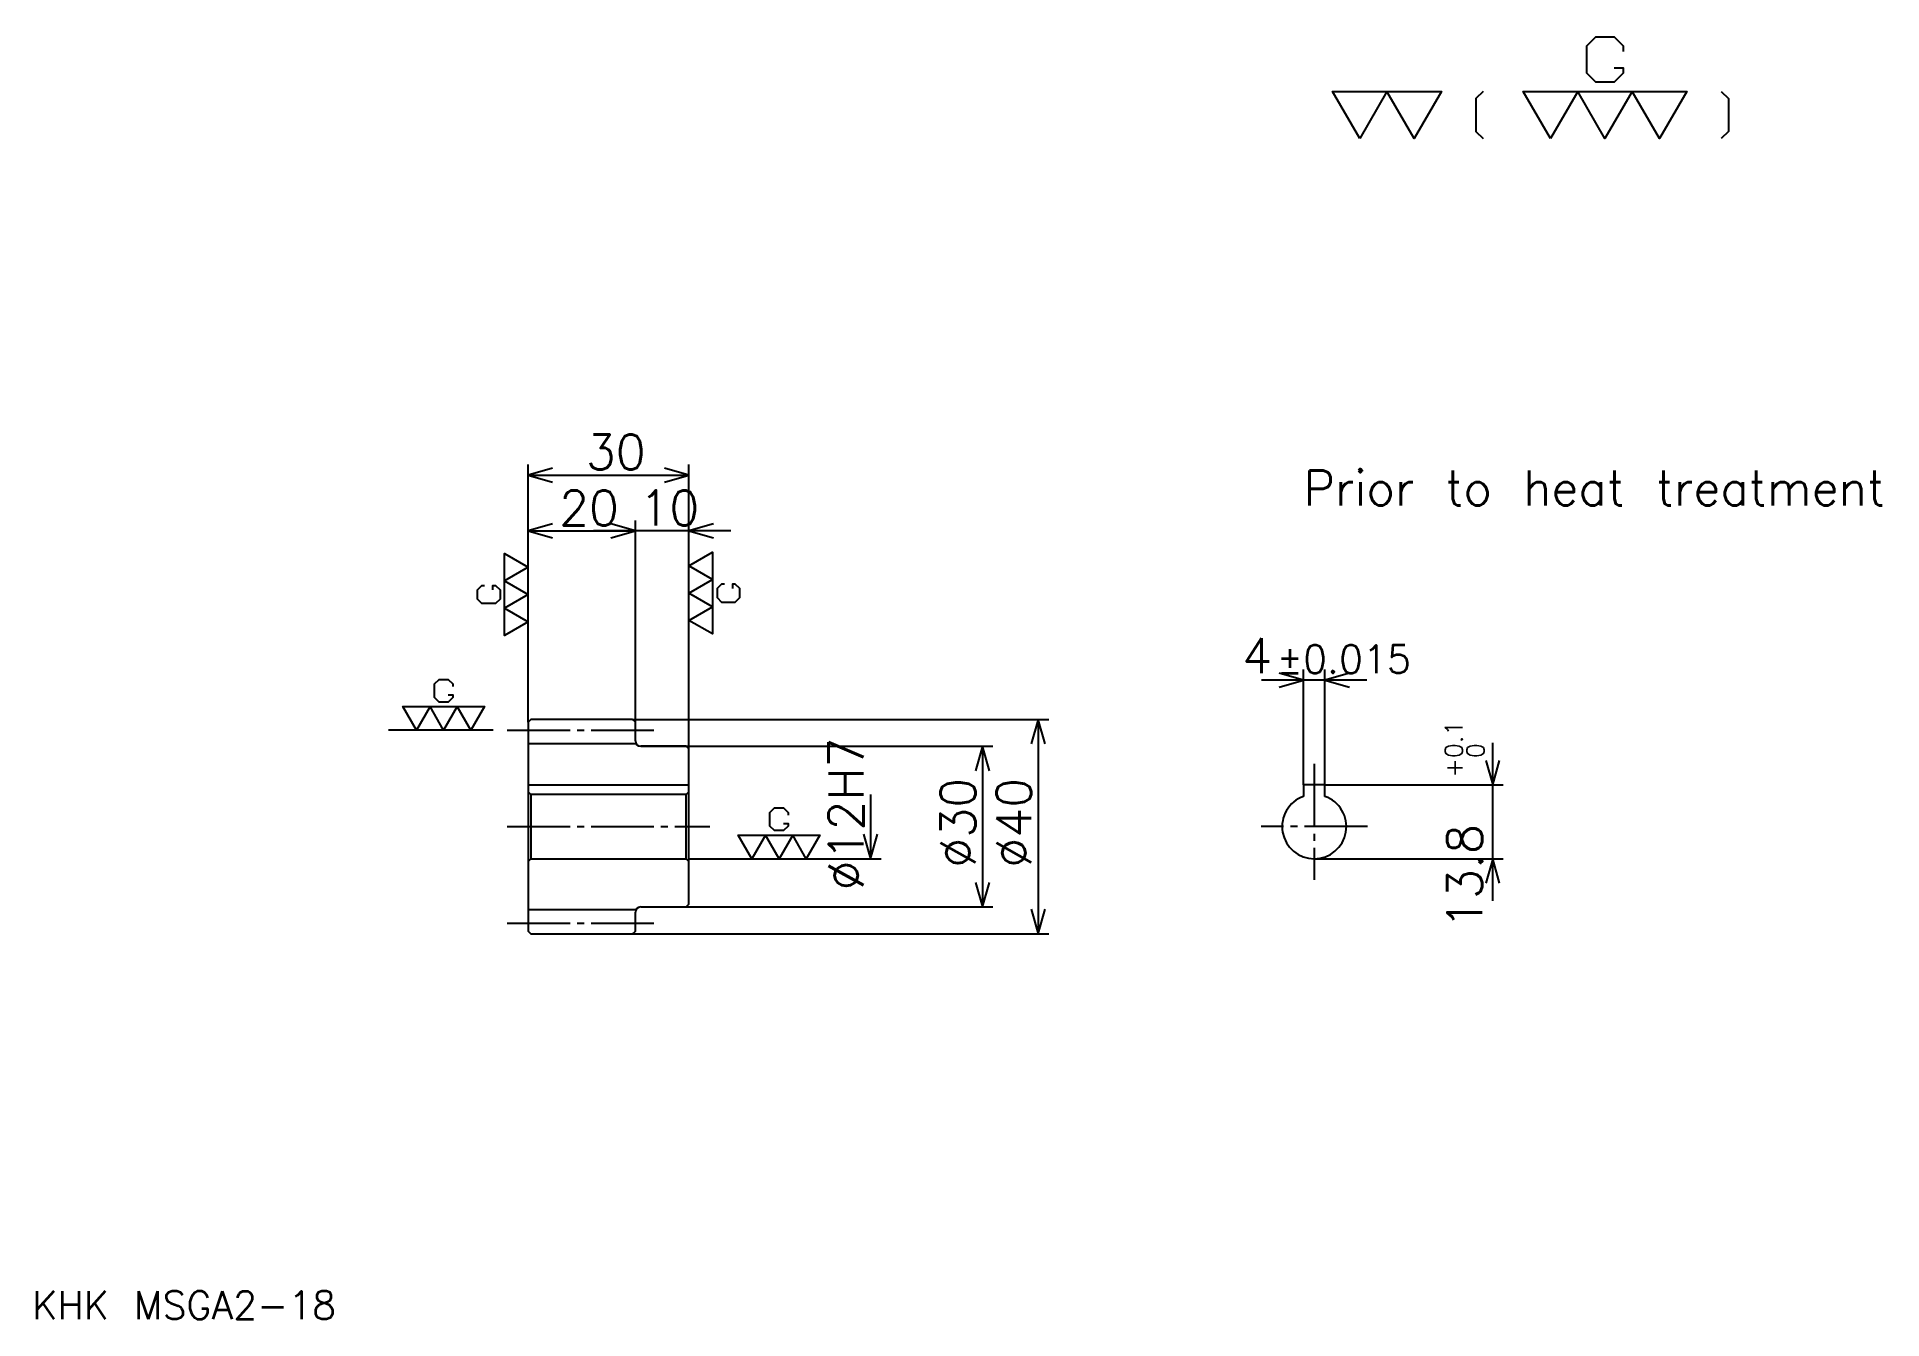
# Model space of a CAD drawing. Extents: x 14 to 358, y 14 to 254.
import ezdxf

# ---------------------------------------------------------------- set-up
doc = ezdxf.new("R2010")
doc.units = 0
doc.linetypes.add('DASHDOT', pattern=[15.652174, 11.73913, -1.304348, 1.304348, -1.304348])
doc.layers.get('0').update_dxf_attribs({"linetype": 'CONTINUOUS'})
doc.layers.add('DASHDOT', color=6, linetype='DASHDOT')
doc.styles.add('KANJI', font='TXT', dxfattribs={"bigfont": 'BIGFONT'})

msp = doc.modelspace()

# ---------------------------------------------------------------- linework, layer by layer
at = {"color": 5}
for p, q in [((105.652168, 126.304344), (105.652168, 173.91304)), ((135.652161, 126.304344), (135.652161, 173.91304)), ((105.652168, 171.956512), (135.652161, 171.956512)), ((125.652168, 126.304344), (125.652168, 163.478256)), ((105.652168, 161.521729), (125.652168, 161.521729)), ((143.478256, 161.521729), (117.82608, 161.521729)), ((250.391296, 114.104347), (250.391296, 135.626083)), ((254.391296, 114.104347), (254.391296, 135.626083)), ((262.217377, 133.669556), (242.565216, 133.669556)), ((105.652168, 125.804344), (105.652168, 126.304344)), ((125.152168, 126.304344), (135.652161, 126.304344)), ((125.652168, 125.804344), (125.652168, 126.304344)), ((135.652161, 126.304344), (202.82608, 126.304344)), ((135.652161, 120.804344), (135.652161, 126.304344)), ((200.869568, 126.304344), (200.869568, 86.304344)), ((126.652168, 121.304344), (135.652161, 121.304344)), ((135.652161, 121.304344), (192.391296, 121.304344)), ((190.434784, 121.304344), (190.434784, 91.304344)), ((285.695648, 92.478256), (285.695648, 121.930435)), ((254.391296, 114.104347), (287.652191, 114.104347)), ((169.565216, 112.304344), (169.565216, 100.304344)), ((135.652161, 100.304344), (171.521729, 100.304344)), ((252.391296, 100.304344), (287.652191, 100.304344)), ((126.652168, 91.304344), (135.652161, 91.304344)), ((135.652161, 91.304344), (192.391296, 91.304344)), ((125.152168, 86.304344), (135.652161, 86.304344)), ((135.652161, 86.304344), (202.82608, 86.304344))]:
    msp.add_line(p, q, dxfattribs=at)
at = {"color": 7}
msp.add_line((99.130432, 124.304344), (79.565216, 124.304344), dxfattribs=at)
at = {"color": 4}
for p, q in [((105.652168, 121.804344), (125.652168, 121.804344)), ((105.652168, 114.104347), (135.652161, 114.104347)), ((106.152168, 112.304344), (106.152168, 100.304344)), ((135.152161, 112.304344), (135.652161, 112.804344)), ((135.152161, 100.304344), (135.652161, 99.804344)), ((105.652168, 90.804344), (125.652168, 90.804344))]:
    msp.add_line(p, q, dxfattribs=at)
at = {"color": 7}
for points in [[(308.347839, 248.008698), (310.043488, 248.008698), (310.043488, 246.991302), (308.347839, 245.295654), (304.956512, 245.295654), (303.260864, 246.991302), (303.260864, 252.078262), (304.956512, 253.773911), (308.347839, 253.773911), (310.043488, 252.078262), (310.043488, 251.060867)], [(260.869568, 234.782608), (255.782608, 243.600006), (276.130432, 243.600006), (271.043488, 234.782608), (265.956512, 243.600006), (260.869568, 234.782608)], [(283.93045, 243.600006), (282.573914, 242.243484), (282.573914, 236.13913), (283.93045, 234.782608)], [(296.478271, 234.782608), (291.391296, 243.600006), (321.913055, 243.600006), (316.82608, 234.782608), (311.739136, 243.600006), (306.652191, 234.782608), (301.565216, 243.600006), (296.478271, 234.782608)], [(328.356506, 243.600006), (329.713043, 242.243484), (329.713043, 236.13913), (328.356506, 234.782608)], [(105.652168, 144.565216), (101.243469, 142.021729), (101.243469, 157.282608), (105.652168, 154.739136), (101.243469, 152.195648), (105.652168, 149.652161), (101.243469, 147.108688), (105.652168, 144.565216)], [(135.652161, 155), (140.060867, 157.543472), (140.060867, 142.282608), (135.652161, 144.82608), (140.060867, 147.369568), (135.652161, 149.91304), (140.060867, 152.456512), (135.652161, 155)], [(142.265213, 151.608688), (141.756516, 151.608688), (140.908691, 150.760864), (140.908691, 149.065216), (141.756516, 148.217392), (144.299988, 148.217392), (145.147827, 149.065216), (145.147827, 150.760864), (144.299988, 151.608688), (143.79129, 151.608688), (143.79129, 150.760864)], [(99.039124, 150.5), (99.039124, 151.347824), (99.547821, 151.347824), (100.395645, 150.5), (100.395645, 148.804352), (99.547821, 147.956512), (97.004341, 147.956512), (96.156517, 148.804352), (96.156517, 150.5), (97.004341, 151.347824), (97.513039, 151.347824)], [(90.717384, 130.917389), (91.565208, 130.917389), (91.565208, 130.408691), (90.717384, 129.560867), (89.021729, 129.560867), (88.173904, 130.408691), (88.173904, 132.952179), (89.021729, 133.799988), (90.717384, 133.799988), (91.565208, 132.952179), (91.565208, 132.443481)], [(84.7826, 124.304344), (82.23912, 128.713043), (97.499992, 128.713043), (94.956512, 124.304344), (92.41304, 128.713043), (89.86956, 124.304344), (87.32608, 128.713043), (84.7826, 124.304344)], [(153.32608, 106.917389), (154.173904, 106.917389), (154.173904, 106.408691), (153.32608, 105.560867), (151.630432, 105.560867), (150.782608, 106.408691), (150.782608, 108.952171), (151.630432, 109.799995), (153.32608, 109.799995), (154.173904, 108.952171), (154.173904, 108.443474)], [(147.391296, 100.304344), (144.847824, 104.713043), (160.108688, 104.713043), (157.565216, 100.304344), (155.021729, 104.713043), (152.478256, 100.304344), (149.934784, 104.713043), (147.391296, 100.304344)]]:
    msp.add_lwpolyline(points, dxfattribs=at)
at = {"color": 5}
for points in [[(110.217384, 173.260864), (105.652168, 171.956512), (110.217384, 170.652176)], [(131.086945, 170.652176), (135.652161, 171.956512), (131.086945, 173.260864)], [(110.217384, 162.82608), (105.652168, 161.521729), (110.217384, 160.217392)], [(121.086952, 160.217392), (125.652168, 161.521729), (121.086952, 162.82608)], [(121.086952, 160.217392), (125.652168, 161.521729), (121.086952, 162.82608)], [(140.217377, 162.82608), (135.652161, 161.521729), (140.217377, 160.217392)], [(245.82608, 132.365219), (250.391296, 133.669556), (245.82608, 134.973907)], [(258.956512, 134.973907), (254.391296, 133.669556), (258.956512, 132.365219)], [(202.173904, 121.739128), (200.869568, 126.304344), (199.565216, 121.739128)], [(191.73912, 116.739128), (190.434784, 121.304344), (189.130432, 116.739128)], [(284.391296, 118.669563), (285.695648, 114.104347), (287, 118.669563)], [(168.260864, 104.86956), (169.565216, 100.304344), (170.869568, 104.86956)], [(287, 95.739128), (285.695648, 100.304344), (284.391296, 95.739128)], [(189.130432, 95.86956), (190.434784, 91.304344), (191.73912, 95.86956)], [(199.565216, 90.86956), (200.869568, 86.304344), (202.173904, 90.86956)]]:
    msp.add_lwpolyline(points, dxfattribs=at)
at = {"color": 4}
for points in [[(125.652168, 122.304344), (125.652168, 125.804344), (125.152168, 126.304344), (106.152168, 126.304344), (105.652168, 125.804344), (105.652168, 99.804344)], [(126.652168, 91.304344), (135.152161, 91.304344), (135.652161, 91.804344), (135.652161, 120.804344), (135.152161, 121.304344), (126.652168, 121.304344)], [(254.391296, 111.961197), (254.391296, 114.104347), (250.391296, 114.104347), (250.391296, 111.961197)], [(105.652168, 99.804344), (106.152168, 100.304344), (135.152161, 100.304344), (135.152161, 112.304344), (106.152168, 112.304344), (105.652168, 112.804344)], [(105.652168, 99.804344), (105.652168, 86.804344), (106.152168, 86.304344), (125.152168, 86.304344), (125.652168, 86.804344), (125.652168, 90.304344)]]:
    msp.add_lwpolyline(points, dxfattribs=at)
for centre, radius, start, end in [((126.652168, 122.304344), 1, 180, 270), ((252.391296, 106.304344), 6, 109.47122094, 70.52877906), ((126.652168, 90.304344), 1, 90, 180)]:
    msp.add_arc(centre, radius, start, end, dxfattribs=at)
at = {"layer": 'DASHDOT', "color": 7}
for p, q in [((101.739128, 124.304344), (129.565216, 124.304344)), ((252.391296, 118.017387), (252.391296, 96.391304)), ((101.739128, 106.304344), (139.565216, 106.304344)), ((262.304352, 106.304344), (242.478241, 106.304344)), ((101.739128, 88.304344), (129.565216, 88.304344))]:
    msp.add_line(p, q, dxfattribs=at)

# ---------------------------------------------------------------- texts
at = {"color": 7, "style": 'KANJI'}
for s, height, p in [('30', 6.521739, (116.41304, 173)), ('Prior to heat treatment', 6.521739, (250.391296, 166.278259)), ('20', 6.521739, (111.41304, 162.565216)), ('10', 6.521739, (126.41304, 162.565216)), ('4', 6.521739, (238.929138, 134.973907)), ('%%p0.015', 5.217391, (245.384857, 134.973907)), ('KHK MSGA2-18', 5.217391, (13.043478, 14.347826))]:
    msp.add_text(s, height=height, dxfattribs=at).set_placement(p)
for s, height, p in [('0.1', 3.26087, (280.086975, 119.109375)), ('%%c12H7', 6.521739, (168.260864, 94.402168)), ('0', 3.26087, (284.130432, 119.109375)), ('+', 3.26087, (280.086975, 115.457199)), ('%%c30', 6.521739, (189.130432, 98.641296)), ('%%c40', 6.521739, (199.565216, 98.641296)), ('13.8', 6.521739, (283.739136, 87.228531))]:
    msp.add_text(s, height=height, rotation=90, dxfattribs=at).set_placement(p)

doc.saveas('drawing.dxf')
